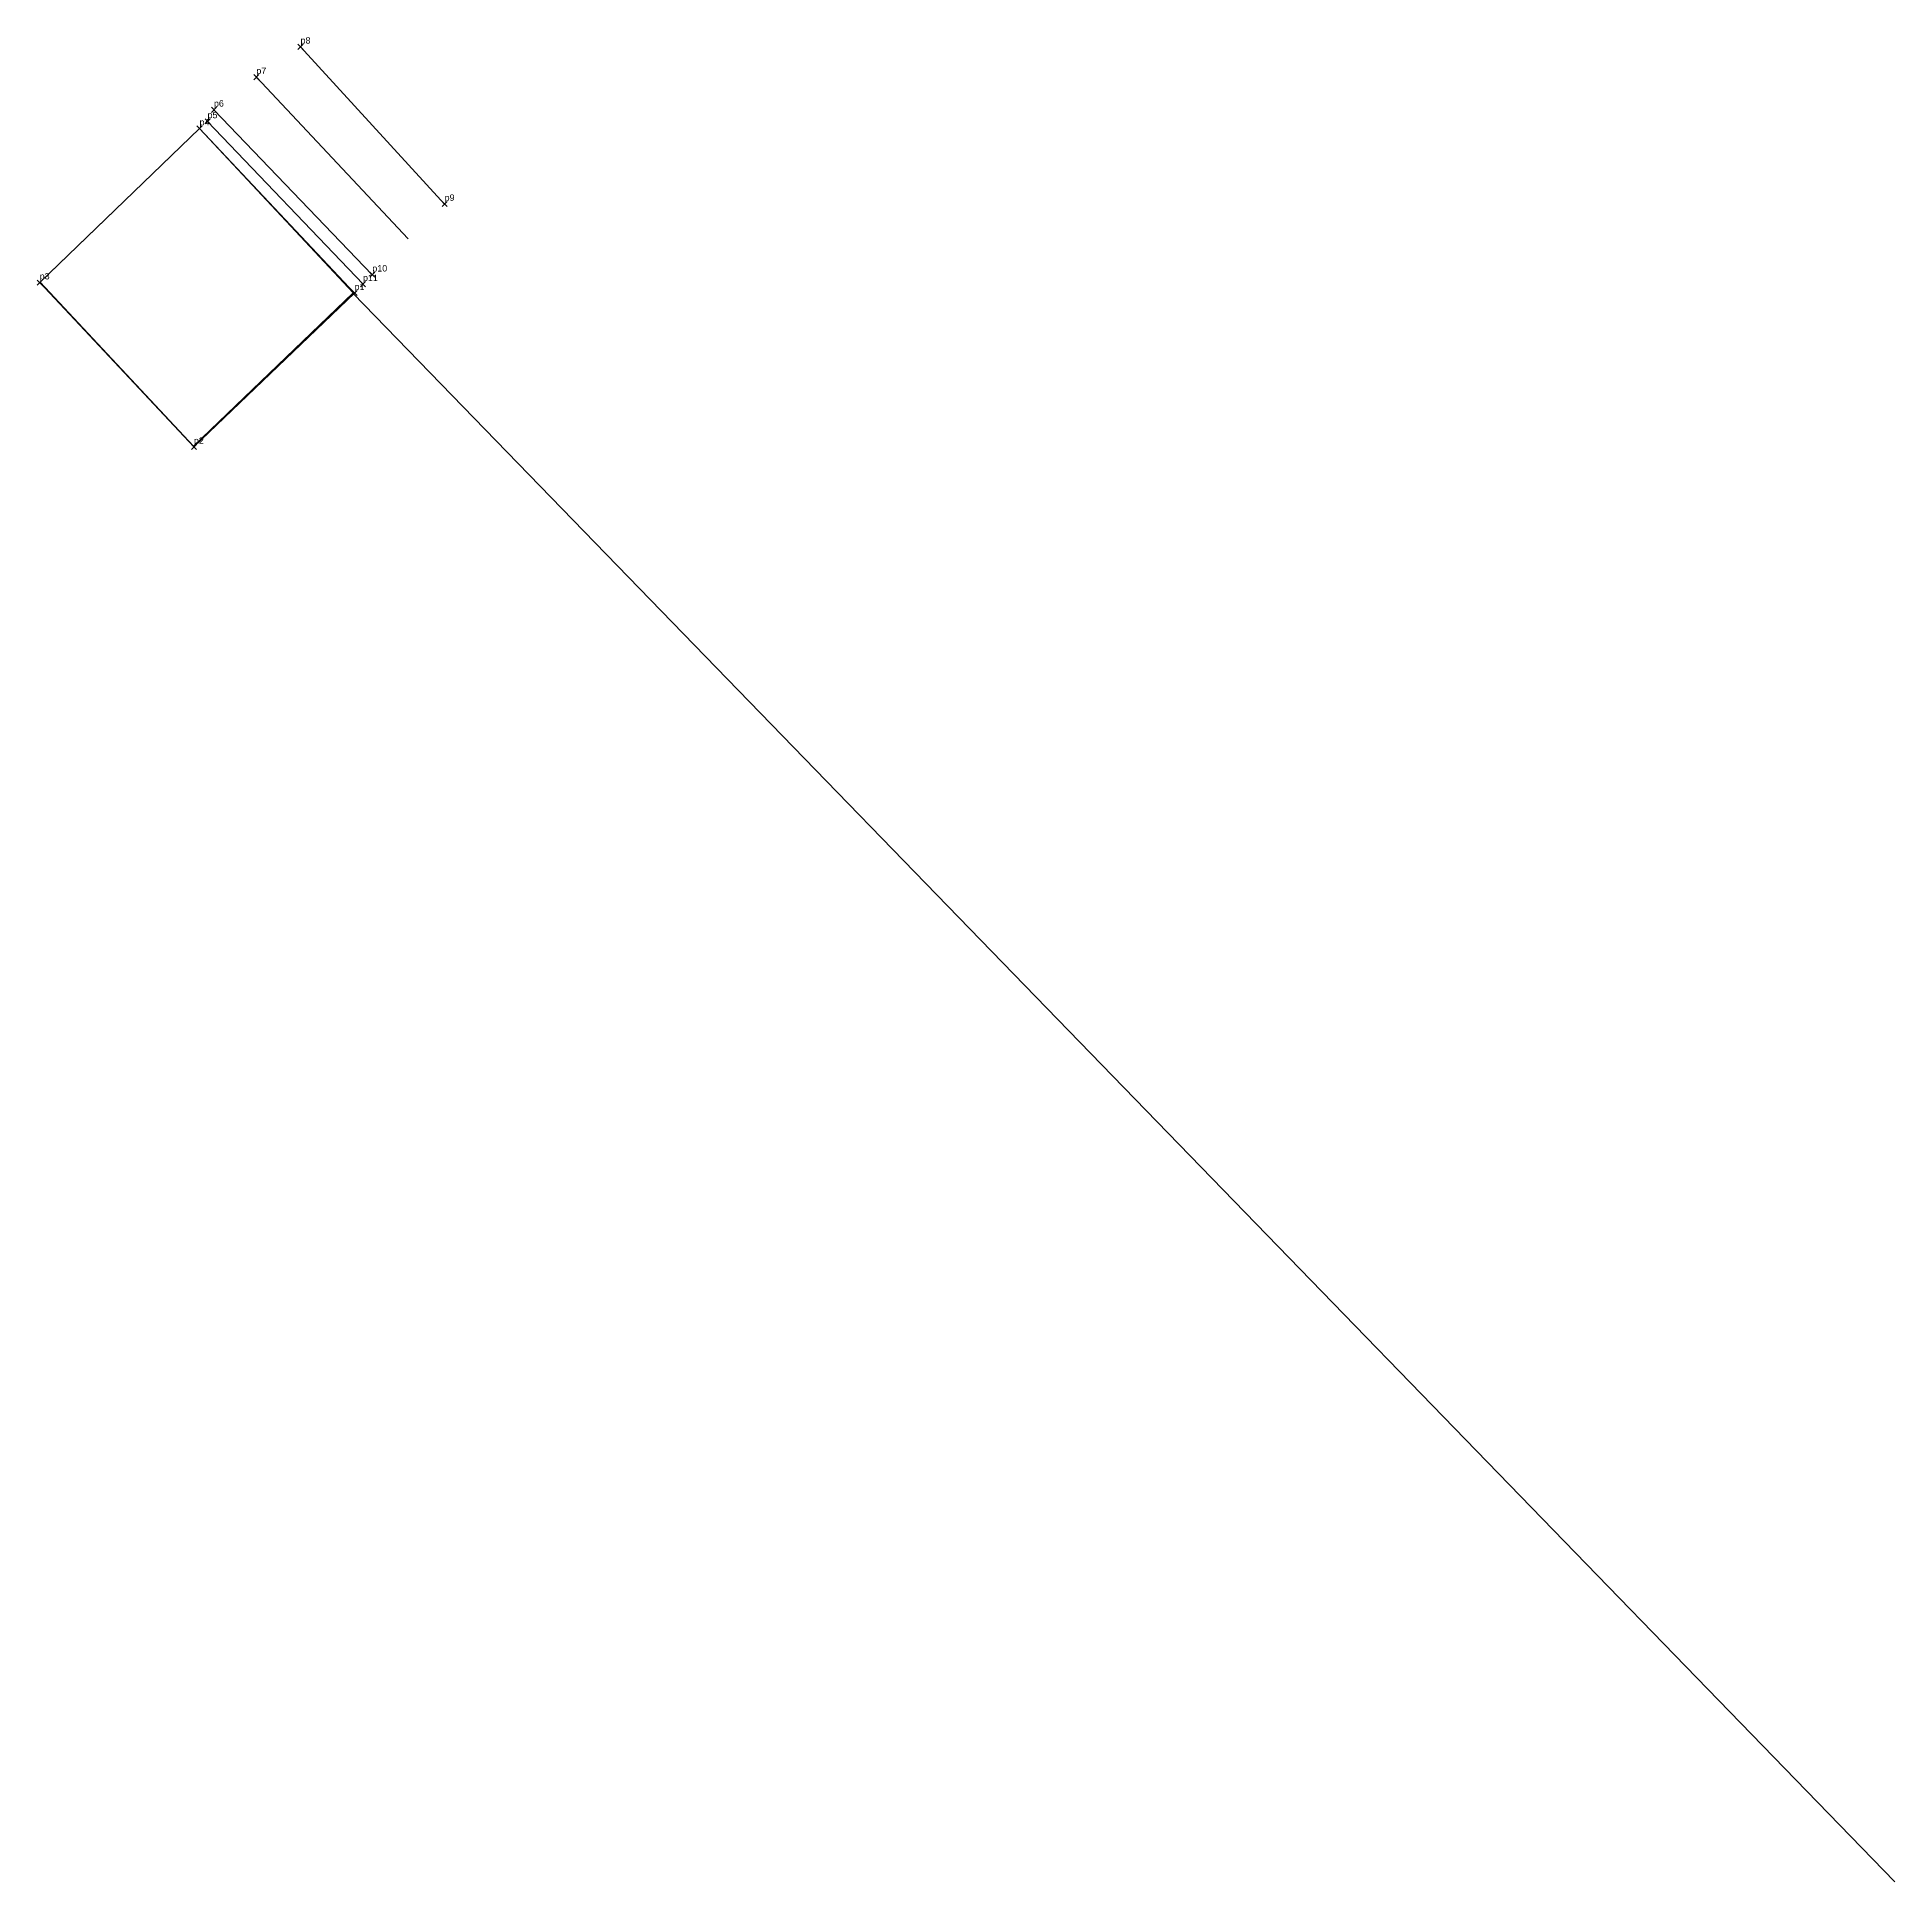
# Model space of a CAD drawing. Header units: millimetres. Extents: x 610817 to 610963, y 1316502 to 1316647.
import ezdxf

# ---------------------------------------------------------------- set-up
doc = ezdxf.new("R2010")
doc.units = ezdxf.units.MM
doc.header["$PDMODE"] = 3
doc.header["$PDSIZE"] = 0.2
doc.layers.get('0').update_dxf_attribs({"color": 1, "linetype": 'CONTINUOUS', "lineweight": 100})
doc.layers.add('CVL_CUADCON_TIT', color=1, linetype='CONTINUOUS')
doc.layers.add('Point', color=5, linetype='CONTINUOUS', lineweight=100)
doc.layers.add('Point_Name', color=1, linetype='CONTINUOUS', lineweight=100)
doc.styles.get("Standard").update_dxf_attribs({"font": 'arial.ttf', "width": 0.65})

msp = doc.modelspace()

# ---------------------------------------------------------------- linework, layer by layer
at = {"color": 2}
for points, elevation in [([(610837.53, 1316645.99), (610848.83, 1316633.66)], 128.99), ([(610845.96, 1316630.93), (610834.07, 1316643.61)], 128.21), ([(610830.74, 1316641.05), (610843.16, 1316628.12)], 128.91), ([(610842.43, 1316627.38), (610830.24, 1316640.14)], 128.19)]:
    msp.add_lwpolyline(points, dxfattribs=dict(at, elevation=elevation))
at = {"color": 8, "elevation": 128.27}
msp.add_lwpolyline([(610841.77, 1316626.68), (610829.17, 1316614.61), (610817.08, 1316627.5), (610829.61, 1316639.58), (610841.77, 1316626.68)], dxfattribs=at)
at = {"color": 5, "elevation": 128.27}
msp.add_lwpolyline([(610829.15, 1316614.67), (610841.65, 1316626.71), (610829.61, 1316639.58), (610817.11, 1316627.54)], close=True, dxfattribs=at)
at = {"layer": 'CVL_CUADCON_TIT', "color": 7, "lineweight": 0, "ltscale": 0.5}
msp.add_line((610841.63, 1316626.68, 128.27), (610962.55, 1316502.1), dxfattribs=at)
at = {"layer": 'Point'}
for p in [(610837.53, 1316645.99, 128.99), (610834.07, 1316643.61, 129.26), (610830.74, 1316641.05, 128.91), (610829.61, 1316639.58, 128.95), (610830.24, 1316640.14, 128.83), (610848.83, 1316633.66, 128.18), (610843.16, 1316628.12, 128.21), (610817.08, 1316627.5, 128.54), (610841.77, 1316626.68, 128.27), (610842.43, 1316627.38, 128.19), (610829.17, 1316614.61, 127.95)]:
    msp.add_point(p, dxfattribs=at)

# ---------------------------------------------------------------- texts
at = {"layer": 'Point_Name'}
for s, p in [('p8', (610837.53, 1316646.24)), ('p7', (610834.07, 1316643.86)), ('p6', (610830.74, 1316641.3)), ('p4', (610829.61, 1316639.83)), ('p5', (610830.24, 1316640.39)), ('p9', (610848.83, 1316633.91)), ('p3', (610817.08, 1316627.75)), ('p11', (610842.43, 1316627.63)), ('p10', (610843.16, 1316628.37)), ('p1', (610841.77, 1316626.93)), ('p2', (610829.17, 1316614.86))]:
    msp.add_text(s, height=0.5, dxfattribs=at).set_placement(p)

doc.saveas('drawing.dxf')
